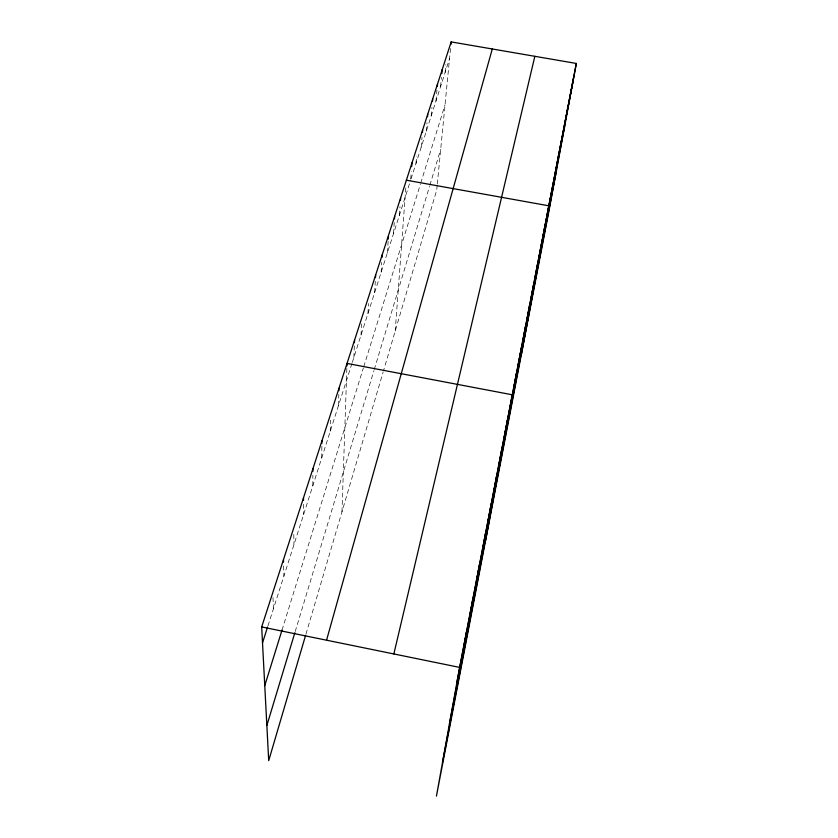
<?xml version="1.0" encoding="UTF-8"?>
<svg xmlns="http://www.w3.org/2000/svg" width="838" height="838" viewBox="0 0 838 838"><rect width="100%" height="100%" fill="white"/><g stroke="black" fill="none" stroke-linecap="round" stroke-linejoin="round"><path stroke-width="0.63" stroke-dasharray="4.19 3.14" d="M312.825 485.705L312.878 475.293M321.719 457.925L321.876 445.753M330.277 431.203L330.497 420.184M338.51 405.477L338.814 394.415M341.977 511.798L346.942 365.892M353.866 357.491L354.359 345.12M361.042 335.085L361.545 323.939M367.976 313.433L368.469 303.513M374.67 292.504L375.288 281.338M381.154 272.256L381.74 262.336M387.428 252.657L388.13 241.501M393.504 233.687L394.248 222.541M399.391 215.293L399.998 206.64M395.222 330.989L405.822 187.607M410.725 178.955L411.29 171.57M415.994 163.41L416.591 156.046M421.21 147.132L422.027 137.338M426.27 131.325L427.003 122.777M431.193 115.969L431.937 107.453M435.97 101.031L436.954 90.127M440.61 86.523L441.458 77.421M445.135 72.403L445.879 64.631M437.195 185.208L436.724 190.027L383.521 370.721M437.31 183.993L450.54 48.342M305.985 634.073L383.165 371.904M295.217 631.527L373.895 370.731M374.251 369.548L429.506 186.424M429.884 185.198L440.683 149.394M281.997 630.124L363.378 367.913M363.744 366.719L420.351 184.35M420.728 183.124L445.03 104.813M267.982 625.808L351.918 363.598M352.306 362.372L410.63 180.191M411.008 178.986L449.535 58.66M273.01 597.525L273.439 608.734M283.642 565.933L283.904 576.041M293.792 534.466L293.939 544.69M303.524 504.277L303.576 514.605"/><path stroke-width="1.26" d="M312.888 471.385L312.909 468.777M321.907 443.323L321.939 440.882M338.919 390.718L338.981 388.266M346.942 365.892L347.026 363.42L512.29 394.782L485.642 540.175M354.464 342.648L354.558 340.176M375.487 277.619L375.623 275.136M382.034 257.371L382.18 254.888M388.287 239.029L388.444 236.546M394.499 218.823L394.667 216.351M400.438 200.46L400.616 197.988M411.678 166.647L411.961 162.949M422.425 132.446L422.635 129.995M427.527 116.681L427.736 114.24M432.481 101.367L432.691 98.936M437.289 86.492L437.509 84.072M441.825 73.524L442.192 69.617M450.917 44.477L451.169 41.9L576.324 63.458L549.079 210.254L436.441 796.1L459.612 667.394L576.324 63.458M463.676 647.407L466.504 631.758M470.212 613.573L473.093 597.662M476.466 581.143L479.399 565.001M482.479 550.042L485.453 533.701M488.25 520.168L491.257 503.669M493.792 491.466L496.829 474.821M499.123 463.875L502.182 447.104M504.246 437.31L507.336 420.446M513.809 387.785L516.931 370.784M518.272 364.677L521.404 347.623M522.587 342.354L525.73 325.27M526.756 320.776L529.899 303.67M530.789 299.899L533.932 282.794M534.686 279.703L537.839 262.598M538.457 260.157L541.62 243.051M542.123 241.218L545.276 224.134M521.32 354.652L548.817 205.802L406.378 180.201M549.1 205.069L552.252 188.037M552.431 187.806L558.81 154.098M558.81 154.789L561.942 137.882M561.858 138.993L567.944 106.835M567.714 108.71L573.611 77.515M456.846 682.74L573.244 80.071M449.43 723.938L564.749 125.826M442.527 762.297L556.558 169.999M393.85 653.954L534.843 56.314M326.548 640.201L492.294 48.981M305.608 635.319L268.705 760.674L261.676 626.939L451.169 41.9M266.861 725.499L294.85 632.732M264.766 685.641L281.997 630.124M262.514 642.872L267.584 627.023M261.676 626.939L459.612 667.394M283.485 559.616L283.548 562.151M303.503 497.814L303.513 500.401"/></g></svg>
